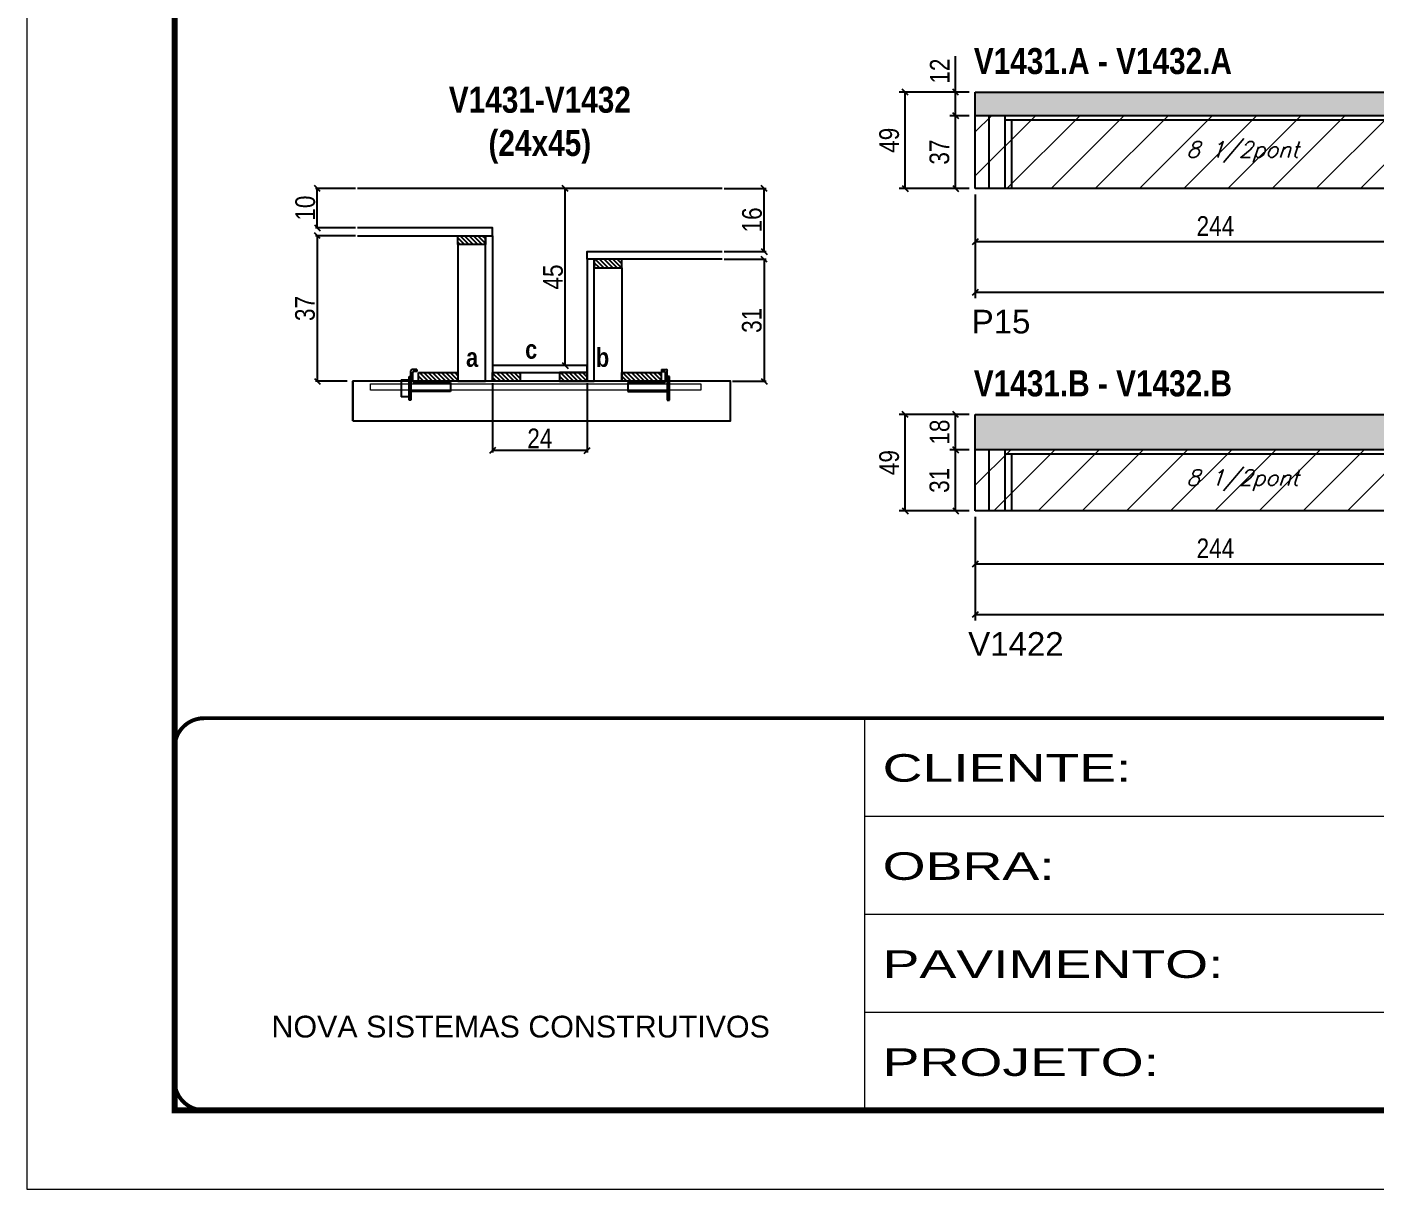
# Model space of a CAD drawing. Extents: x 3309 to 9563, y -2522 to 14608.
# Drawn here: x 3309 to 3994, y 6666 to 7257 of the extents above; entities that cross this region are included whole.
import ezdxf

# ---------------------------------------------------------------- set-up
doc = ezdxf.new("R2010")
doc.units = 0
doc.linetypes.add('CONTINUO', pattern=[0])
doc.linetypes.add('DASHED', pattern=[0.75, 0.5, -0.25])
for name, color, linetype in [('5', 5, 'Continuous'), ('barrote', 251, 'Continuous'), ('COTA', 241, 'Continuous'), ('detalhes', 4, 'Continuous'), ('NOMENCLATURA', 7, 'Continuous'), ('Painéis', 200, 'Continuous'), ('presilha', 1, 'Continuous'), ('SARR_2.2x10', 60, 'Continuous'), ('SARR_2.2x7', 40, 'Continuous'), ('SARR_3.5x7', 81, 'Continuous'), ('texto', 7, 'Continuous')]:
    doc.layers.add(name, color=color, linetype=linetype)
for name, color, linetype, lineweight in [('CONCRETO', 251, 'Continuous', 25), ('Folhas', 255, 'Continuous', 9), ('Hachura', 251, 'Continuous', 9), ('SARRAFO DE PRESSAO', 251, 'DASHED', 9), ('SCO-___-LAJ', 2, 'Continuous', 0)]:
    doc.layers.add(name, color=color, linetype=linetype, lineweight=lineweight)
doc.styles.add('ARIAL', font='arial.ttf')
doc.styles.add('COTA TECNICA', font='techl___.ttf', dxfattribs={"height": 10})
doc.styles.add('COTA TECNICA 2X', font='techl___.ttf', dxfattribs={"height": 10})
doc.styles.add('Romans', font='romans.shx')
doc.styles.get("Standard").update_dxf_attribs({"font": 'arial.ttf'})
doc.styles.add('TECNICA', font='techb___.ttf', dxfattribs={"height": 10})
doc.styles.add('Tecnologia', font='')
doc.styles.get('Tecnologia').set_extended_font_data('Forgotten Futurist')
doc.dimstyles.new('PAINEL', dxfattribs={"dimtxt": 10, "dimasz": 3, "dimexe": 3, "dimexo": 3, "dimgap": 3, "dimtad": 1, "dimdec": 1, "dimzin": 12, "dimdsep": 46, "dimtxsty": 'COTA TECNICA', "dimblk1": 'OBLIQUE', "dimblk2": 'OBLIQUE', "dimsah": 1, "dimcen": 0.9, "dimclrd": 4, "dimclre": 4, "dimclrt": 240, "dimadec": 1, "dimazin": 3, "dimtfac": 1, "dimtdec": 1, "dimtmove": 0, "dimatfit": 3, "dimfxl": 1, "dimtolj": 1, "dimtzin": 12, "dimarcsym": 0})
doc.dimstyles.new('SECAO', dxfattribs={"dimscale": 0.333333, "dimtxt": 5, "dimasz": 9, "dimexe": 3, "dimexo": 3, "dimgap": 3, "dimtad": 1, "dimdec": 1, "dimlfac": 0.5, "dimzin": 12, "dimdsep": 46, "dimtxsty": 'COTA TECNICA 2X', "dimblk1": 'OBLIQUE', "dimblk2": 'OBLIQUE', "dimsah": 1, "dimcen": 0.9, "dimclrd": 4, "dimclre": 4, "dimclrt": 240, "dimadec": 1, "dimazin": 3, "dimtfac": 1, "dimtdec": 1, "dimtmove": 0, "dimatfit": 3, "dimfxl": 1, "dimtolj": 1, "dimtzin": 12, "dimarcsym": 0})

# ---------------------------------------------------------------- blocks, each defined once
blk = doc.blocks.new('9999999999')
at = {"color": 30, "linetype": 'CONTINUO'}
for p, q in [((98564.56, 34230.21), (98564.56, 34429.45)), ((98564.56, 34379.64), (99583.98, 34379.64)), ((98564.56, 34329.83), (99487.98, 34329.83)), ((98564.56, 34280.02), (99487.98, 34280.02))]:
    blk.add_line(p, q, dxfattribs=at)
at = {"color": 30, "linetype": 'CONTINUO', "const_width": 2}
blk.add_lwpolyline([(99583.98, 34230.21), (99583.98, 34414.45, 0.414214), (99568.98, 34429.45), (98228.98, 34429.45, 0.414214), (98213.98, 34414.45), (98213.98, 34245.21, 0.414214), (98228.98, 34230.21), (99583.98, 34230.21)], format="xyb", dxfattribs=at)
at = {"layer": 'Folhas'}
blk.add_lwpolyline([(98138.98, 34190.21), (99623.98, 34190.21), (99623.98, 35240.21), (98138.98, 35240.21)], close=True, dxfattribs=at)
at = {"layer": 'Folhas', "color": 30, "const_width": 3}
blk.add_lwpolyline([(98213.98, 34230.21), (99583.98, 34230.21), (99583.98, 35200.21), (98213.98, 35200.21)], close=True, dxfattribs=at)
at = {"color": 7, "linetype": 'Continuous', "ltscale": 5, "style": 'ARIAL'}
blk.add_text('NOVA SISTEMAS CONSTRUTIVOS', height=11.0592, dxfattribs=at).set_placement((98263.19, 34267.21))
at = {"layer": 'Folhas', "color": 7, "style": 'Tecnologia', "width": 1.5}
for s, p in [('CLIENTE:', (98573.65, 34397.17)), ('OBRA:', (98573.65, 34347.31)), ('PAVIMENTO:', (98573.65, 34297.5)), ('PROJETO:', (98573.65, 34247.69))]:
    blk.add_text(s, height=14, dxfattribs=at).set_placement(p)
blk = doc.blocks.new('_Oblique')
at = {"color": 0, "linetype": 'ByBlock', "lineweight": -2}
blk.add_line((-0.5, -0.5), (0.5, 0.5), dxfattribs=at)
blk = doc.blocks.new('*D2369')
at = {"layer": 'COTA', "color": 4, "lineweight": -2, "transparency": 16777216}
for p, q in [((3545.92, 7075.81), (3545.92, 7040.72)), ((3593.92, 7075.81), (3593.92, 7040.72)), ((3593.92, 7041.72), (3545.92, 7041.72))]:
    blk.add_line(p, q, dxfattribs=at)
at = {"layer": 'Defpoints', "color": 0, "transparency": 16777216}
for p in [(3545.92, 7076.81), (3593.92, 7076.81), (3545.92, 7041.72)]:
    blk.add_point(p, dxfattribs=at)
at = {"layer": 'COTA', "color": 4, "lineweight": -2, "transparency": 16777216, "xscale": 3, "yscale": 3, "zscale": 3, "rotation": 180}
blk.add_blockref('_Oblique', (3545.92, 7041.72), dxfattribs=at)
at = {"layer": 'COTA', "color": 4, "lineweight": -2, "transparency": 16777216, "xscale": 3, "yscale": 3, "zscale": 3}
blk.add_blockref('_Oblique', (3593.92, 7041.72), dxfattribs=at)
at = {"layer": 'COTA', "color": 240, "transparency": 16777216, "insert": (3569.92, 7047.8), "char_height": 10, "attachment_point": 5, "style": 'COTA TECNICA 2X'}
blk.add_mtext('\\A1;24', dxfattribs=at)
blk = doc.blocks.new('PRESILHA METÁLICA 1')
at = {"layer": 'presilha'}
for p, q in [((12, 21), (8.6, 21)), ((12, 21), (12, 19.5)), ((0, 13), (6, 13)), ((0, 13), (0, 0)), ((6, 15.5), (7.5, 15.5)), ((6, -2.5), (6, 15.5)), ((6, 13), (6, 0)), ((7.5, 10.6), (7.5, 19.9)), ((7.5, 15.5), (7.5, -2.5)), ((9, 11.6), (9, 18.9)), ((12, 19.5), (9.6, 19.5)), ((37.5, 11), (9.6, 11)), ((37.5, 11), (37.5, 4.1)), ((6, 0), (0, 0)), ((37.5, 4.1), (7.5, 4.1)), ((7.5, -2.5), (6, -2.5))]:
    blk.add_line(p, q, dxfattribs=at)
for centre, radius, start, end in [((8.6, 19.9), 1.14, 90, 180), ((9.6, 18.9), 0.57, 90, 180), ((9.6, 11.6), 0.57, 180, 270)]:
    blk.add_arc(centre, radius, start, end, dxfattribs=at)
blk = doc.blocks.new('PRESILHA METÁLICA 2')
at = {"layer": 'presilha'}
for p, q in [((-5.2, 23.5), (-5.2, 22)), ((-5.2, 23.5), (-1.9, 23.5)), ((-5.2, 22), (-2.8, 22)), ((-2.2, 14.1), (-2.2, 21.4)), ((-0.8, 14.6), (-0.8, 22.4)), ((-30.8, 13.5), (-30.8, 6.6)), ((-30.8, 13.5), (-2.8, 13.5)), ((0.8, 18), (-0.8, 18)), ((-0.8, 18), (-0.8, 0)), ((0.8, 0), (0.8, 18)), ((-30.8, 6.6), (-0.8, 6.6)), ((-0.8, 0), (0.8, 0))]:
    blk.add_line(p, q, dxfattribs=at)
for centre, radius, start, end in [((-2.8, 21.4), 0.57, 0, 90), ((-1.9, 22.4), 1.14, 0, 90), ((-2.8, 14.1), 0.57, 270, 0)]:
    blk.add_arc(centre, radius, start, end, dxfattribs=at)
blk = doc.blocks.new('*D2370')
at = {"layer": 'COTA', "color": 4, "lineweight": -2, "transparency": 16777216}
for p, q in [((3476.23, 7150.81), (3455.88, 7150.81)), ((3456.88, 7150.81), (3456.88, 7076.81)), ((3472.11, 7076.81), (3455.88, 7076.81))]:
    blk.add_line(p, q, dxfattribs=at)
at = {"layer": 'Defpoints', "color": 0, "transparency": 16777216}
for p in [(3477.23, 7150.81), (3456.88, 7076.81), (3473.11, 7076.81)]:
    blk.add_point(p, dxfattribs=at)
at = {"layer": 'COTA', "color": 4, "lineweight": -2, "transparency": 16777216, "xscale": 3, "yscale": 3, "zscale": 3}
for p, rotation in [((3456.88, 7150.81), 90), ((3456.88, 7076.81), 270)]:
    blk.add_blockref('_Oblique', p, dxfattribs=dict(at, rotation=rotation))
at = {"layer": 'COTA', "color": 240, "transparency": 16777216, "insert": (3450.66, 7113.81), "char_height": 10, "attachment_point": 5, "rotation": 90, "style": 'COTA TECNICA 2X'}
blk.add_mtext('\\A1;37', dxfattribs=at)
blk = doc.blocks.new('*D2371')
at = {"layer": 'COTA', "color": 4, "lineweight": -2, "transparency": 16777216}
for p, q in [((3663.62, 7138.81), (3684.84, 7138.81)), ((3683.84, 7138.81), (3683.84, 7076.81)), ((3667.74, 7076.81), (3684.84, 7076.81))]:
    blk.add_line(p, q, dxfattribs=at)
at = {"layer": 'Defpoints', "color": 0, "transparency": 16777216}
for p in [(3662.62, 7138.81), (3666.74, 7076.81), (3683.84, 7076.81)]:
    blk.add_point(p, dxfattribs=at)
at = {"layer": 'COTA', "color": 4, "lineweight": -2, "transparency": 16777216, "xscale": 3, "yscale": 3, "zscale": 3}
for p, rotation in [((3683.84, 7138.81), 90), ((3683.84, 7076.81), 270)]:
    blk.add_blockref('_Oblique', p, dxfattribs=dict(at, rotation=rotation))
at = {"layer": 'COTA', "color": 240, "transparency": 16777216, "insert": (3677.62, 7107.81), "char_height": 10, "attachment_point": 5, "rotation": 90, "style": 'COTA TECNICA 2X'}
blk.add_mtext('\\A1;31', dxfattribs=at)
blk = doc.blocks.new('*D2372')
at = {"layer": 'COTA', "color": 4, "lineweight": -2, "transparency": 16777216}
for p, q in [((3592.92, 7174.81), (3581.75, 7174.81)), ((3582.75, 7084.81), (3582.75, 7174.81)), ((3592.92, 7084.81), (3581.75, 7084.81))]:
    blk.add_line(p, q, dxfattribs=at)
at = {"layer": 'Defpoints', "color": 0, "transparency": 16777216}
for p in [(3582.75, 7174.81), (3593.92, 7174.81), (3593.92, 7084.81)]:
    blk.add_point(p, dxfattribs=at)
at = {"layer": 'COTA', "color": 4, "lineweight": -2, "transparency": 16777216, "xscale": 3, "yscale": 3, "zscale": 3}
for p, rotation in [((3582.75, 7174.81), 90), ((3582.75, 7084.81), 270)]:
    blk.add_blockref('_Oblique', p, dxfattribs=dict(at, rotation=rotation))
at = {"layer": 'COTA', "color": 240, "transparency": 16777216, "insert": (3576.64, 7129.81), "char_height": 10, "attachment_point": 5, "rotation": 90, "style": 'COTA TECNICA 2X'}
blk.add_mtext('\\A1;45', dxfattribs=at)
blk = doc.blocks.new('*D2373')
at = {"layer": 'COTA', "color": 4, "lineweight": -2, "transparency": 16777216}
for p, q in [((3663.62, 7174.81), (3684.84, 7174.81)), ((3683.84, 7142.81), (3683.84, 7174.81)), ((3663.62, 7142.81), (3684.84, 7142.81))]:
    blk.add_line(p, q, dxfattribs=at)
at = {"layer": 'Defpoints', "color": 0, "transparency": 16777216}
for p in [(3662.62, 7174.81), (3683.84, 7174.81), (3662.62, 7142.81)]:
    blk.add_point(p, dxfattribs=at)
at = {"layer": 'COTA', "color": 4, "lineweight": -2, "transparency": 16777216, "xscale": 3, "yscale": 3, "zscale": 3}
for p, rotation in [((3683.84, 7174.81), 90), ((3683.84, 7142.81), 270)]:
    blk.add_blockref('_Oblique', p, dxfattribs=dict(at, rotation=rotation))
at = {"layer": 'COTA', "color": 240, "transparency": 16777216, "insert": (3677.74, 7158.81), "char_height": 10, "attachment_point": 5, "rotation": 90, "style": 'COTA TECNICA 2X'}
blk.add_mtext('\\A1;16', dxfattribs=at)
blk = doc.blocks.new('*D2374')
at = {"layer": 'COTA', "color": 4, "lineweight": -2, "transparency": 16777216}
for p, q in [((3476.23, 7174.81), (3455.88, 7174.81)), ((3456.88, 7154.81), (3456.88, 7174.81)), ((3476.23, 7154.81), (3455.88, 7154.81))]:
    blk.add_line(p, q, dxfattribs=at)
at = {"layer": 'Defpoints', "color": 0, "transparency": 16777216}
for p in [(3456.88, 7174.81), (3477.23, 7174.81), (3477.23, 7154.81)]:
    blk.add_point(p, dxfattribs=at)
at = {"layer": 'COTA', "color": 4, "lineweight": -2, "transparency": 16777216, "xscale": 3, "yscale": 3, "zscale": 3}
for p, rotation in [((3456.88, 7174.81), 90), ((3456.88, 7154.81), 270)]:
    blk.add_blockref('_Oblique', p, dxfattribs=dict(at, rotation=rotation))
at = {"layer": 'COTA', "color": 240, "transparency": 16777216, "insert": (3450.77, 7164.81), "char_height": 10, "attachment_point": 5, "rotation": 90, "style": 'COTA TECNICA 2X'}
blk.add_mtext('\\A1;10', dxfattribs=at)
blk = doc.blocks.new('*D2375')
at = {"layer": 'COTA', "color": 4, "linetype": 'ByBlock', "lineweight": -2, "transparency": 16777216}
for p, q in [((3791.1, 7171.78), (3791.1, 7144.66)), ((4035.1, 7171.78), (4035.1, 7144.66)), ((4035.1, 7147.66), (3791.1, 7147.66))]:
    blk.add_line(p, q, dxfattribs=at)
at = {"layer": 'Defpoints', "color": 0, "linetype": 'ByBlock', "transparency": 16777216}
for p in [(3791.1, 7174.78), (4035.1, 7174.78), (3791.1, 7147.66)]:
    blk.add_point(p, dxfattribs=at)
at = {"layer": 'COTA', "color": 4, "linetype": 'ByBlock', "lineweight": -2, "transparency": 16777216, "xscale": 3, "yscale": 3, "zscale": 3, "rotation": 180}
blk.add_blockref('_Oblique', (3791.1, 7147.66), dxfattribs=at)
at = {"layer": 'COTA', "color": 4, "linetype": 'ByBlock', "lineweight": -2, "transparency": 16777216, "xscale": 3, "yscale": 3, "zscale": 3}
blk.add_blockref('_Oblique', (4035.1, 7147.66), dxfattribs=at)
at = {"layer": 'COTA', "color": 240, "linetype": 'ByBlock', "transparency": 16777216, "insert": (3913.1, 7155.73), "char_height": 10, "attachment_point": 5, "style": 'COTA TECNICA'}
blk.add_mtext('\\A1;244', dxfattribs=at)
blk = doc.blocks.new('*D2378')
at = {"layer": 'COTA', "color": 4, "lineweight": -2, "transparency": 16777216}
for p, q in [((3791.1, 7171.78), (3791.1, 7119)), ((4460.6, 7171.78), (4460.6, 7119)), ((4460.6, 7122), (3791.1, 7122))]:
    blk.add_line(p, q, dxfattribs=at)
at = {"layer": 'Defpoints', "color": 0, "transparency": 16777216}
for p in [(3791.1, 7174.78, 0), (4460.6, 7174.78, 0), (3791.1, 7122)]:
    blk.add_point(p, dxfattribs=at)
at = {"layer": 'COTA', "color": 4, "lineweight": -2, "transparency": 16777216, "xscale": 3, "yscale": 3, "zscale": 3, "rotation": 180}
blk.add_blockref('_Oblique', (3791.1, 7122), dxfattribs=at)
at = {"layer": 'COTA', "color": 4, "lineweight": -2, "transparency": 16777216, "xscale": 3, "yscale": 3, "zscale": 3}
blk.add_blockref('_Oblique', (4460.6, 7122), dxfattribs=at)
at = {"layer": 'COTA', "color": 240, "transparency": 16777216, "insert": (4125.85, 7130.14), "char_height": 10, "attachment_point": 5, "style": 'COTA TECNICA'}
blk.add_mtext('\\A1;669.5', dxfattribs=at)
blk = doc.blocks.new('*D2379')
at = {"layer": 'COTA', "color": 4, "lineweight": -2, "transparency": 16777216}
for p, q in [((3788.1, 7211.78), (3778.15, 7211.78)), ((3781.15, 7174.78), (3781.15, 7211.78)), ((3788.1, 7174.78), (3778.15, 7174.78))]:
    blk.add_line(p, q, dxfattribs=at)
at = {"layer": 'Defpoints', "color": 0, "transparency": 16777216}
for p in [(3781.15, 7211.78), (3791.1, 7211.78), (3791.1, 7174.78)]:
    blk.add_point(p, dxfattribs=at)
at = {"layer": 'COTA', "color": 4, "lineweight": -2, "transparency": 16777216, "xscale": 3, "yscale": 3, "zscale": 3}
for p, rotation in [((3781.15, 7211.78), 90), ((3781.15, 7174.78), 270)]:
    blk.add_blockref('_Oblique', p, dxfattribs=dict(at, rotation=rotation))
at = {"layer": 'COTA', "color": 240, "transparency": 16777216, "insert": (3772.93, 7193.28), "char_height": 10, "attachment_point": 5, "rotation": 90, "style": 'COTA TECNICA'}
blk.add_mtext('\\A1;37', dxfattribs=at)
blk = doc.blocks.new('*D2380')
at = {"layer": 'COTA', "color": 4, "lineweight": -2, "transparency": 16777216}
for p, q in [((3781.15, 7223.78), (3781.15, 7242.09)), ((3788.1, 7223.78), (3778.15, 7223.78)), ((3781.15, 7211.78), (3781.15, 7223.78)), ((3788.1, 7211.78), (3778.15, 7211.78))]:
    blk.add_line(p, q, dxfattribs=at)
at = {"layer": 'Defpoints', "color": 0, "transparency": 16777216}
for p in [(3781.15, 7223.78), (3791.1, 7223.78), (3791.1, 7211.78)]:
    blk.add_point(p, dxfattribs=at)
at = {"layer": 'COTA', "color": 4, "lineweight": -2, "transparency": 16777216, "xscale": 3, "yscale": 3, "zscale": 3}
for p, rotation in [((3781.15, 7223.78), 90), ((3781.15, 7211.78), 270)]:
    blk.add_blockref('_Oblique', p, dxfattribs=dict(at, rotation=rotation))
at = {"layer": 'COTA', "color": 240, "transparency": 16777216, "insert": (3773.09, 7234.43), "char_height": 10, "attachment_point": 5, "rotation": 90, "style": 'COTA TECNICA'}
blk.add_mtext('\\A1;12', dxfattribs=at)
blk = doc.blocks.new('*D2381')
at = {"layer": 'COTA', "color": 4, "lineweight": -2, "transparency": 16777216}
for p, q in [((3788.1, 7223.78), (3752.52, 7223.78)), ((3755.52, 7174.78), (3755.52, 7223.78)), ((3788.1, 7174.78), (3752.52, 7174.78))]:
    blk.add_line(p, q, dxfattribs=at)
at = {"layer": 'Defpoints', "color": 0, "transparency": 16777216}
for p in [(3755.52, 7223.78), (3791.1, 7223.78), (3791.1, 7174.78)]:
    blk.add_point(p, dxfattribs=at)
at = {"layer": 'COTA', "color": 4, "lineweight": -2, "transparency": 16777216, "xscale": 3, "yscale": 3, "zscale": 3}
for p, rotation in [((3755.52, 7223.78), 90), ((3755.52, 7174.78), 270)]:
    blk.add_blockref('_Oblique', p, dxfattribs=dict(at, rotation=rotation))
at = {"layer": 'COTA', "color": 240, "transparency": 16777216, "insert": (3747.42, 7199.28), "char_height": 10, "attachment_point": 5, "rotation": 90, "style": 'COTA TECNICA'}
blk.add_mtext('\\A1;49', dxfattribs=at)
blk = doc.blocks.new('*D2382')
at = {"layer": 'COTA', "color": 4, "linetype": 'ByBlock', "lineweight": -2, "transparency": 16777216}
for p, q in [((3791.1, 7008.01), (3791.1, 6980.89)), ((4035.1, 7008.01), (4035.1, 6980.89)), ((4035.1, 6983.89), (3791.1, 6983.89))]:
    blk.add_line(p, q, dxfattribs=at)
at = {"layer": 'Defpoints', "color": 0, "linetype": 'ByBlock', "transparency": 16777216}
for p in [(3791.1, 7011.01), (4035.1, 7011.01), (3791.1, 6983.89)]:
    blk.add_point(p, dxfattribs=at)
at = {"layer": 'COTA', "color": 4, "linetype": 'ByBlock', "lineweight": -2, "transparency": 16777216, "xscale": 3, "yscale": 3, "zscale": 3, "rotation": 180}
blk.add_blockref('_Oblique', (3791.1, 6983.89), dxfattribs=at)
at = {"layer": 'COTA', "color": 4, "linetype": 'ByBlock', "lineweight": -2, "transparency": 16777216, "xscale": 3, "yscale": 3, "zscale": 3}
blk.add_blockref('_Oblique', (4035.1, 6983.89), dxfattribs=at)
at = {"layer": 'COTA', "color": 240, "linetype": 'ByBlock', "transparency": 16777216, "insert": (3913.1, 6991.96), "char_height": 10, "attachment_point": 5, "style": 'COTA TECNICA'}
blk.add_mtext('\\A1;244', dxfattribs=at)
blk = doc.blocks.new('*D2385')
at = {"layer": 'COTA', "color": 4, "lineweight": -2, "transparency": 16777216}
for p, q in [((3791.1, 7008.01), (3791.1, 6955.23)), ((4460.6, 7008.01), (4460.6, 6955.23)), ((4460.6, 6958.23), (3791.1, 6958.23))]:
    blk.add_line(p, q, dxfattribs=at)
at = {"layer": 'Defpoints', "color": 0, "transparency": 16777216}
for p in [(3791.1, 7011.01, 0), (4460.6, 7011.01, 0), (3791.1, 6958.23)]:
    blk.add_point(p, dxfattribs=at)
at = {"layer": 'COTA', "color": 4, "lineweight": -2, "transparency": 16777216, "xscale": 3, "yscale": 3, "zscale": 3, "rotation": 180}
blk.add_blockref('_Oblique', (3791.1, 6958.23), dxfattribs=at)
at = {"layer": 'COTA', "color": 4, "lineweight": -2, "transparency": 16777216, "xscale": 3, "yscale": 3, "zscale": 3}
blk.add_blockref('_Oblique', (4460.6, 6958.23), dxfattribs=at)
at = {"layer": 'COTA', "color": 240, "transparency": 16777216, "insert": (4125.85, 6966.37), "char_height": 10, "attachment_point": 5, "style": 'COTA TECNICA'}
blk.add_mtext('\\A1;669.5', dxfattribs=at)
blk = doc.blocks.new('*D2386')
at = {"layer": 'COTA', "color": 4, "lineweight": -2, "transparency": 16777216}
for p, q in [((3788.1, 7042.01), (3778.15, 7042.01)), ((3781.15, 7011.01), (3781.15, 7042.01)), ((3788.1, 7011.01), (3778.15, 7011.01))]:
    blk.add_line(p, q, dxfattribs=at)
at = {"layer": 'Defpoints', "color": 0, "transparency": 16777216}
for p in [(3781.15, 7042.01), (3791.1, 7042.01), (3791.1, 7011.01)]:
    blk.add_point(p, dxfattribs=at)
at = {"layer": 'COTA', "color": 4, "lineweight": -2, "transparency": 16777216, "xscale": 3, "yscale": 3, "zscale": 3}
for p, rotation in [((3781.15, 7042.01), 90), ((3781.15, 7011.01), 270)]:
    blk.add_blockref('_Oblique', p, dxfattribs=dict(at, rotation=rotation))
at = {"layer": 'COTA', "color": 240, "transparency": 16777216, "insert": (3772.93, 7026.51), "char_height": 10, "attachment_point": 5, "rotation": 90, "style": 'COTA TECNICA'}
blk.add_mtext('\\A1;31', dxfattribs=at)
blk = doc.blocks.new('*D2387')
at = {"layer": 'COTA', "color": 4, "lineweight": -2, "transparency": 16777216}
for p, q in [((3788.1, 7060.01), (3778.15, 7060.01)), ((3781.15, 7042.01), (3781.15, 7060.01)), ((3788.1, 7042.01), (3778.15, 7042.01))]:
    blk.add_line(p, q, dxfattribs=at)
at = {"layer": 'Defpoints', "color": 0, "transparency": 16777216}
for p in [(3781.15, 7060.01), (3791.1, 7060.01), (3791.1, 7042.01)]:
    blk.add_point(p, dxfattribs=at)
at = {"layer": 'COTA', "color": 4, "lineweight": -2, "transparency": 16777216, "xscale": 3, "yscale": 3, "zscale": 3}
for p, rotation in [((3781.15, 7060.01), 90), ((3781.15, 7042.01), 270)]:
    blk.add_blockref('_Oblique', p, dxfattribs=dict(at, rotation=rotation))
at = {"layer": 'COTA', "color": 240, "transparency": 16777216, "insert": (3773.06, 7051.01), "char_height": 10, "attachment_point": 5, "rotation": 90, "style": 'COTA TECNICA'}
blk.add_mtext('\\A1;18', dxfattribs=at)
blk = doc.blocks.new('*D2388')
at = {"layer": 'COTA', "color": 4, "lineweight": -2, "transparency": 16777216}
for p, q in [((3788.1, 7060.01), (3752.52, 7060.01)), ((3755.52, 7011.01), (3755.52, 7060.01)), ((3788.1, 7011.01), (3752.52, 7011.01))]:
    blk.add_line(p, q, dxfattribs=at)
at = {"layer": 'Defpoints', "color": 0, "transparency": 16777216}
for p in [(3755.52, 7060.01), (3791.1, 7060.01), (3791.1, 7011.01)]:
    blk.add_point(p, dxfattribs=at)
at = {"layer": 'COTA', "color": 4, "lineweight": -2, "transparency": 16777216, "xscale": 3, "yscale": 3, "zscale": 3}
for p, rotation in [((3755.52, 7060.01), 90), ((3755.52, 7011.01), 270)]:
    blk.add_blockref('_Oblique', p, dxfattribs=dict(at, rotation=rotation))
at = {"layer": 'COTA', "color": 240, "transparency": 16777216, "insert": (3747.42, 7035.51), "char_height": 10, "attachment_point": 5, "rotation": 90, "style": 'COTA TECNICA'}
blk.add_mtext('\\A1;49', dxfattribs=at)

msp = doc.modelspace()

# ---------------------------------------------------------------- hatches: boundary and pattern name
at = {"layer": 'COTA'}
h = msp.add_hatch(dxfattribs=at)
h.set_pattern_fill('AR-CONC', color=256, scale=0.03)
h.set_pattern_definition([(50, (48.9945, -2326.537), (5.46554, -0.4781726), [0.5715, -6.2865]), (355, (48.9945, -2326.537), (-1.0573026, 5.7317054), [0.4572, -5.0292175]), (100.451445, (49.45, -2326.577), (4.4082374, 5.2535326), [0.4857003, -5.3427073]), (46.1842, (48.9945, -2325.013), (8.1323712, -1.26127), [0.85725, -9.42975]), (96.63556, (49.672, -2325.118), (7.122124, 7.422784), [0.728551, -8.014068]), (351.18415, (48.9945, -2325.013), (7.122124, 7.422784), [0.685799, -7.543792]), (21, (49.7565, -2325.394), (4.5484317, -3.067956), [0.5715, -6.2865]), (326, (49.7565, -2325.394), (1.854061, 5.525639), [0.4572, -5.0292]), (71.451445, (50.1356, -2325.6496), (6.4024926, 2.457683), [0.4857003, -5.342698]), (37.5, (48.9945, -2326.537), (0.0926581, 2.53665117), [0, -4.96824, 0, -5.1054, 0, -5.04825]), (7.5, (48.9945, -2326.537), (2.0045899, 3.00541724), [0, -2.91084, 0, -4.85394, 0, -1.92405]), (327.5, (47.2953, -2326.537), (4.06771786, -0.1718623), [0, -1.905, 0, -5.9436, 0, -7.8867]), (317.5, (46.5333, -2326.537), (4.4438754, 0.7627947), [0, -2.4765, 0, -3.94716, 0, -5.6007])])
h.paths.add_polyline_path([(4460.6, 7211.78), (4460.6, 7223.78), (3791.1, 7223.78), (3791.1, 7211.78)])
h = msp.add_hatch(dxfattribs=at)
h.set_pattern_fill('AR-CONC', color=256, scale=0.03)
h.set_pattern_definition([(50, (48.9945, -2490.3088), (5.46554, -0.4781726), [0.5715, -6.2865]), (355, (48.9945, -2490.309), (-1.0573026, 5.7317054), [0.4572, -5.0292175]), (100.451445, (49.45, -2490.3486), (4.4082374, 5.2535326), [0.4857003, -5.3427073]), (46.1842, (48.9945, -2488.785), (8.1323712, -1.26127), [0.85725, -9.42975]), (96.63556, (49.672, -2488.89), (7.122124, 7.422784), [0.728551, -8.014068]), (351.18415, (48.9945, -2488.785), (7.122124, 7.422784), [0.685799, -7.543792]), (21, (49.7565, -2489.1658), (4.5484317, -3.067956), [0.5715, -6.2865]), (326, (49.7565, -2489.166), (1.854061, 5.525639), [0.4572, -5.0292]), (71.451445, (50.1356, -2489.4214), (6.4024926, 2.457683), [0.4857003, -5.342698]), (37.5, (48.9945, -2490.3088), (0.0926581, 2.53665117), [0, -4.96824, 0, -5.1054, 0, -5.04825]), (7.5, (48.9945, -2490.3088), (2.0045899, 3.00541724), [0, -2.91084, 0, -4.85394, 0, -1.92405]), (327.5, (47.2953, -2490.3088), (4.06771786, -0.1718623), [0, -1.905, 0, -5.9436, 0, -7.8867]), (317.5, (46.5333, -2490.3088), (4.4438754, 0.7627947), [0, -2.4765, 0, -3.94716, 0, -5.6007])])
h.paths.add_polyline_path([(3791.1, 7060.01), (3791.1, 7042.01), (4460.6, 7042.01), (4460.6, 7060.01)])
at = {"layer": 'Hachura'}
h = msp.add_hatch(dxfattribs=at)
h.set_pattern_fill('ANSI31', color=256, scale=5)
h.paths.add_polyline_path([(4035.1, 7174.78), (4035.1, 7211.78), (3791.1, 7211.78), (3791.1, 7174.78)])
h.paths.add_polyline_path([(4279.1, 7211.78), (4035.1, 7211.78), (4035.1, 7174.78), (4279.1, 7174.78)])
h.paths.add_polyline_path([(4279.1, 7211.78), (4279.1, 7174.78), (4460.6, 7174.78), (4460.6, 7211.78)])
h.paths.add_polyline_path([(4460.6, 7011.01), (4460.6, 7042.01), (4279.1, 7042.01), (4279.1, 7011.01)])
h.paths.add_polyline_path([(4035.1, 7042.01), (4035.1, 7011.01), (4279.1, 7011.01), (4279.1, 7042.01)])
h.paths.add_polyline_path([(4035.1, 7011.01), (4035.1, 7042.01), (3791.1, 7042.01), (3791.1, 7011.01)])
at = {"layer": 'SARR_2.2x10'}
h = msp.add_hatch(dxfattribs=at)
h.set_pattern_fill('ANSI31', color=256, scale=0.5, angle=90)
h.set_pattern_definition([(135, (36701.8629, -116435.3558), (-1.122532015, -1.122532015), [])])
h.paths.add_polyline_path([(3508.32, 7081.21), (3508.32, 7076.81), (3528.32, 7076.81), (3528.32, 7081.21)])
h = msp.add_hatch(dxfattribs=at)
h.set_pattern_fill('ANSI31', color=256, scale=0.5, angle=90)
h.set_pattern_definition([(135, (36805.0629, -116435.3558), (-1.122532015, -1.122532015), [])])
h.paths.add_polyline_path([(3611.52, 7081.21), (3611.52, 7076.81), (3631.52, 7076.81), (3631.52, 7081.21)])
at = {"layer": 'SARR_2.2x7'}
h = msp.add_hatch(dxfattribs=at)
h.set_pattern_fill('ANSI31', color=256, scale=0.5, angle=90)
h.set_pattern_definition([(135, (36715.8629, -116365.7558), (-1.122532015, -1.122532015), [])])
h.paths.add_polyline_path([(3542.32, 7150.81), (3542.32, 7146.41), (3528.32, 7146.41), (3528.32, 7150.81)])
h = msp.add_hatch(dxfattribs=at)
h.set_pattern_fill('ANSI31', color=256, scale=0.5, angle=90)
h.set_pattern_definition([(135, (36705.8629, -116377.7558), (-1.122532015, -1.122532015), [])])
h.paths.add_polyline_path([(3597.52, 7138.81), (3597.52, 7134.41), (3611.52, 7134.41), (3611.52, 7138.81)])
h = msp.add_hatch(dxfattribs=at)
h.set_pattern_fill('ANSI31', color=256, scale=0.5, angle=90)
h.set_pattern_definition([(135, (36781.4629, -116435.3558), (-1.122532015, -1.122532015), [])])
h.paths.add_polyline_path([(3559.92, 7076.81), (3559.92, 7081.21), (3545.92, 7081.21), (3545.92, 7076.81)])
h = msp.add_hatch(dxfattribs=at)
h.set_pattern_fill('ANSI31', color=256, scale=0.5, angle=90)
h.set_pattern_definition([(135, (36791.4629, -116435.3558), (-1.122532015, -1.122532015), [])])
h.paths.add_polyline_path([(3579.92, 7081.21), (3579.92, 7076.81), (3593.92, 7076.81), (3593.92, 7081.21)])

# ---------------------------------------------------------------- linework, layer by layer
at = {"layer": 'barrote', "elevation": 0}
msp.add_lwpolyline([(3474.87, 7056.81), (3666.79, 7056.81), (3666.79, 7076.81), (3474.87, 7076.81)], close=True, dxfattribs=at)
at = {"layer": 'CONCRETO', "linetype": 'Continuous'}
msp.add_line((3662.62, 7174.81), (3477.23, 7174.81), dxfattribs=at)
at = {"layer": 'COTA'}
for p, q in [((3791.1, 7211.78), (3791.1, 7223.78)), ((3791.1, 7223.78), (4460.6, 7223.78)), ((3791.1, 7042.01), (3791.1, 7060.01)), ((3791.1, 7060.01), (4460.6, 7060.01))]:
    msp.add_line(p, q, dxfattribs=at)
at = {"layer": 'detalhes', "color": 250}
msp.add_line((3474.87, 7056.81, 0), (3474.87, 7076.81, 0), dxfattribs=at)
at = {"layer": 'Painéis', "linetype": 'ByBlock'}
for p, q in [((4460.6, 7211.78), (3791.1, 7211.78)), ((3791.1, 7174.78), (3791.1, 7211.78)), ((4460.6, 7174.78), (3791.1, 7174.78)), ((4460.6, 7042.01), (3791.1, 7042.01)), ((3791.1, 7011.01), (3791.1, 7042.01)), ((4460.6, 7011.01), (3791.1, 7011.01))]:
    msp.add_line(p, q, dxfattribs=at)
at = {"layer": 'Painéis', "linetype": 'Continuous', "elevation": 0}
for points in [[(3477.23, 7150.81), (3545.92, 7150.81), (3545.92, 7154.81), (3477.23, 7154.81)], [(3662.62, 7138.81), (3593.92, 7138.81), (3593.92, 7142.81), (3662.62, 7142.81)]]:
    msp.add_lwpolyline(points, dxfattribs=at)
for points in [[(3542.32, 7076.81), (3542.32, 7150.81), (3545.92, 7150.81), (3545.92, 7076.81)], [(3597.52, 7076.81), (3597.52, 7138.81), (3593.92, 7138.81), (3593.92, 7076.81)], [(3593.92, 7084.81), (3545.92, 7084.81), (3545.92, 7081.21), (3593.92, 7081.21)]]:
    msp.add_lwpolyline(points, close=True, dxfattribs=at)
at = {"layer": 'SARR_2.2x10', "elevation": 0}
for points in [[(3508.32, 7081.21), (3528.32, 7081.21), (3528.32, 7076.81), (3508.32, 7076.81)], [(3611.52, 7081.21), (3631.52, 7081.21), (3631.52, 7076.81), (3611.52, 7076.81)]]:
    msp.add_lwpolyline(points, close=True, dxfattribs=at)
at = {"layer": 'SARR_2.2x7', "linetype": 'Continuous'}
for p, q in [((3798.1, 7174.78), (3798.1, 7211.78)), ((4035.1, 7209.58), (3806.1, 7209.58)), ((3798.1, 7011.01), (3798.1, 7042.01)), ((4035.1, 7039.81), (3806.1, 7039.81))]:
    msp.add_line(p, q, dxfattribs=at)
at = {"layer": 'SARR_2.2x7', "elevation": 0}
for points in [[(3528.32, 7150.81), (3542.32, 7150.81), (3542.32, 7146.41), (3528.32, 7146.41)], [(3611.52, 7138.81), (3597.52, 7138.81), (3597.52, 7134.41), (3611.52, 7134.41)], [(3545.92, 7081.21), (3559.92, 7081.21), (3559.92, 7076.81), (3545.92, 7076.81)], [(3593.92, 7081.21), (3579.92, 7081.21), (3579.92, 7076.81), (3593.92, 7076.81)]]:
    msp.add_lwpolyline(points, close=True, dxfattribs=at)
at = {"layer": 'SARR_3.5x7'}
for p, q in [((3806.1, 7211.78), (3806.1, 7174.78)), ((3809.6, 7209.58), (3809.6, 7174.78)), ((3806.1, 7042.01), (3806.1, 7011.01)), ((3809.6, 7039.81), (3809.6, 7011.01))]:
    msp.add_line(p, q, dxfattribs=at)
at = {"layer": 'SARR_3.5x7', "elevation": 0}
for points in [[(3542.32, 7146.41), (3528.32, 7146.41), (3528.32, 7076.81), (3542.32, 7076.81)], [(3597.52, 7134.41), (3611.52, 7134.41), (3611.52, 7076.81), (3597.52, 7076.81)]]:
    msp.add_lwpolyline(points, close=True, dxfattribs=at)
at = {"layer": 'SCO-___-LAJ', "color": 1, "elevation": 0}
msp.add_lwpolyline([(3483.87, 7075.48), (3651.71, 7075.48), (3651.71, 7072.28), (3483.87, 7072.28)], close=True, dxfattribs=at)

# ---------------------------------------------------------------- block references
at = {"layer": 'presilha', "xscale": 0.6666666666666666, "yscale": 0.6666666666666666, "zscale": 0.6666666666666666}
for name, p in [('PRESILHA METÁLICA 1', (3499.46, 7068.85, 0)), ('PRESILHA METÁLICA 2', (3635.2, 7067.18, 0))]:
    msp.add_blockref(name, p, dxfattribs=at)
at = {"layer": 'SARRAFO DE PRESSAO', "color": 6, "linetype": 'ByBlock'}
msp.add_blockref('9999999999', (-94829.61, -27523.8), dxfattribs=at)

# ---------------------------------------------------------------- texts
at = {"layer": '5', "linetype": 'Continuous'}
for s, rotation, p in [('P15', 0.00004, (3789.31, 7101.15)), ('V1422', 359.99996, (3787.53, 6937.38))]:
    msp.add_text(s, height=12, rotation=rotation, dxfattribs=at).set_placement(p)
at = {"layer": 'detalhes', "style": 'TECNICA'}
for s, p in [('c', (3562.47, 7088.29, 0)), ('a', (3532.45, 7084.18, 0)), ('b', (3598.42, 7084.16, 0))]:
    msp.add_text(s, height=9.6, dxfattribs=at).set_placement(p)
at = {"layer": 'NOMENCLATURA', "style": 'TECNICA'}
for s, p in [('V1431.A - V1432.A', (3790.39, 7232.96)), ('V1431.B - V1432.B', (3790.39, 7069.19))]:
    msp.add_text(s, height=13.2, dxfattribs=at).set_placement(p)
at = {"layer": 'NOMENCLATURA', "insert": (3569.92, 7226.51, 0), "char_height": 13.2, "attachment_point": 2, "style": 'TECNICA'}
msp.add_mtext_dynamic_manual_height_columns('V1431-V1432\\P(24x45)', width=300.2766, gutter_width=1, heights=[0], dxfattribs=at)
at = {"layer": 'texto', "color": 2, "char_height": 8, "attachment_point": 5, "style": 'Romans'}
for insert in [(3926.85, 7193.28), (3926.85, 7026.51)]:
    msp.add_mtext('{\\Q19;\\C256;8 1/2pont}', dxfattribs=dict(at, insert=insert))

# ---------------------------------------------------------------- dimensions: what is measured, and where the dimension line sits
at = {"layer": 'COTA'}
for base, p1, p2, dimstyle, picture, middle in [((3781.15, 7223.78), (3791.1, 7211.78), (3791.1, 7223.78), 'PAINEL', '*D2380', (3773.09, 7234.43)), ((3755.52, 7223.78), (3791.1, 7174.78), (3791.1, 7223.78), 'PAINEL', '*D2381', (3747.42, 7199.28)), ((3781.15, 7211.78), (3791.1, 7174.78), (3791.1, 7211.78), 'PAINEL', '*D2379', (3772.93, 7193.28)), ((3456.88, 7174.81), (3477.23, 7154.81, 0), (3477.23, 7174.81), 'SECAO', '*D2374', (3450.77, 7164.81)), ((3683.84, 7174.81), (3662.62, 7142.81, 0), (3662.62, 7174.81), 'SECAO', '*D2373', (3677.74, 7158.81)), ((3456.88, 7076.81, 0), (3477.23, 7150.81, 0), (3473.11, 7076.81, 0), 'SECAO', '*D2370', (3450.66, 7113.81, 0)), ((3683.84, 7076.81, 0), (3662.62, 7138.81, 0), (3666.74, 7076.81, 0), 'SECAO', '*D2371', (3677.62, 7107.81, 0)), ((3755.52, 7060.01), (3791.1, 7011.01), (3791.1, 7060.01), 'PAINEL', '*D2388', (3747.42, 7035.51)), ((3781.15, 7060.01), (3791.1, 7042.01), (3791.1, 7060.01), 'PAINEL', '*D2387', (3773.06, 7051.01)), ((3781.15, 7042.01), (3791.1, 7011.01), (3791.1, 7042.01), 'PAINEL', '*D2386', (3772.93, 7026.51))]:
    dim = msp.add_linear_dim(base=base, p1=p1, p2=p2, angle=90, dimstyle=dimstyle, dxfattribs=at)
    dim.commit()
    dim.dimension.update_dxf_attribs({"geometry": picture, "text_midpoint": middle})
for base, p1, p2, angle, picture, middle in [((3582.75, 7174.81), (3593.92, 7084.81), (3593.92, 7174.81), 90, '*D2372', (3582.75, 7129.81)), ((3545.92, 7041.72, 0), (3593.92, 7076.81, 0), (3545.92, 7076.81, 0), 180, '*D2369', (3569.92, 7041.72, 0))]:
    dim = msp.add_linear_dim(base=base, p1=p1, p2=p2, angle=angle, dimstyle='SECAO', dxfattribs=at)
    dim.commit()
    dim.dimension.update_dxf_attribs({"geometry": picture, "text_midpoint": middle, "dimtype": 160})
at = {"layer": 'COTA', "linetype": 'ByBlock'}
for base, p1, p2, picture, middle in [((3791.1, 7147.66), (4035.1, 7174.78), (3791.1, 7174.78), '*D2375', (3913.1, 7155.73)), ((3791.1, 6983.89), (4035.1, 7011.01), (3791.1, 7011.01), '*D2382', (3913.1, 6991.96))]:
    dim = msp.add_linear_dim(base=base, p1=p1, p2=p2, angle=180, dimstyle='PAINEL', override={"dimtmove": 1}, dxfattribs=at)
    dim.commit()
    dim.dimension.update_dxf_attribs({"geometry": picture, "text_midpoint": middle})
at = {"layer": 'COTA'}
for base, p1, p2, picture, middle in [((3791.1, 7122, 0), (4460.6, 7174.78), (3791.1, 7174.78), '*D2378', (4125.85, 7130.14, 0)), ((3791.1, 6958.23, 0), (4460.6, 7011.01), (3791.1, 7011.01), '*D2385', (4125.85, 6966.37, 0))]:
    dim = msp.add_linear_dim(base=base, p1=p1, p2=p2, dimstyle='PAINEL', dxfattribs=at)
    dim.commit()
    dim.dimension.update_dxf_attribs({"geometry": picture, "text_midpoint": middle})

doc.saveas('drawing.dxf')
